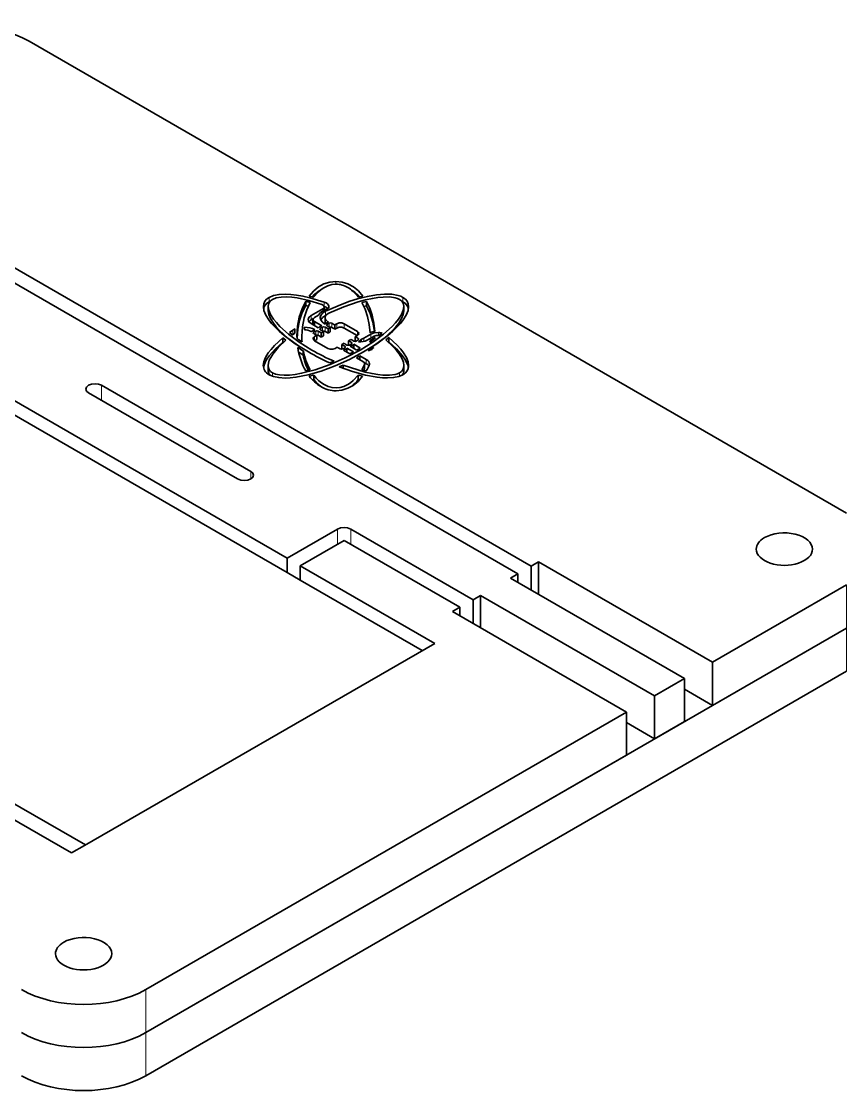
# Model space of a CAD drawing. Extents: x 321 to 837, y 218 to 648.
# Drawn here: x 702.2 to 749.1, y 587 to 648.1 of the extents above; entities that cross this region are included whole.
import ezdxf

# ---------------------------------------------------------------- set-up
doc = ezdxf.new("R2010")
doc.units = 0

msp = doc.modelspace()

# ---------------------------------------------------------------- linework, layer by layer
at = {"color": 7, "lineweight": 35}
for p, q in [((702.644, 646.995), (749.144, 620.148)), ((701.58, 634.235), (731.196, 617.136)), ((730.448, 616.704), (700.832, 633.803)), ((717.321, 617.592), (689.821, 633.469)), ((717.321, 616.776), (689.821, 632.653)), ((705.052, 600.819), (669.155, 621.544)), ((705.849, 601.275), (670.66, 621.591)), ((749.144, 613.617), (709.277, 590.599)), ((705.793, 601.242), (725.717, 612.745)), ((749.144, 611.167), (709.277, 588.15)), ((736.619, 608.835), (709.277, 593.049)), ((736.619, 606.385), (709.277, 590.599))]:
    msp.add_line(p, q, dxfattribs=at)
at = {"color": 7, "lineweight": 13, "ltscale": 0.003967}
msp.add_line((720.099, 633.338), (720.099, 633.18), dxfattribs=at)
at = {"color": 7, "lineweight": 13, "ltscale": 0.006123}
for p, q in [((716.289, 632.427), (716.289, 632.182)), ((723.911, 632.427), (723.911, 632.182)), ((719.432, 632.159), (719.432, 631.914)), ((718.681, 631.391), (718.681, 631.146)), ((719.511, 631.646), (719.511, 631.401)), ((719.861, 630.959), (719.861, 630.714)), ((720.151, 630.93), (720.151, 630.685)), ((720.56, 630.93), (720.56, 630.685)), ((719.089, 630.513), (719.089, 630.268))]:
    msp.add_line(p, q, dxfattribs=at)
at = {"color": 7, "lineweight": 35, "ltscale": 0.006558}
msp.add_line((718.569, 632.498), (718.823, 632.433), dxfattribs=at)
at = {"color": 7, "lineweight": 35, "ltscale": 0.00656}
msp.add_line((721.373, 632.438), (721.627, 632.503), dxfattribs=at)
at = {"color": 7, "lineweight": 35, "ltscale": 0.006123}
for p, q in [((716.239, 631.908), (716.239, 631.663)), ((718.376, 632.21), (718.376, 631.965)), ((721.832, 632.194), (721.832, 631.949)), ((723.96, 631.908), (723.96, 631.663)), ((718.79, 631.162), (718.79, 630.917)), ((719.773, 630.712), (719.773, 630.467)), ((720.031, 630.861), (720.031, 630.616)), ((717.068, 630.126), (717.068, 629.881)), ((718.154, 630.227), (718.154, 629.982)), ((719.001, 630.266), (719.001, 630.022)), ((719.259, 630.415), (719.259, 630.17)), ((719.387, 630.489), (719.387, 630.244)), ((720.812, 629.964), (720.812, 629.719)), ((723.099, 630.152), (723.099, 629.907)), ((718.236, 629.386), (718.236, 629.141)), ((720.426, 629.741), (720.426, 629.496)), ((716.241, 628.546), (716.241, 628.301)), ((721.728, 628.649), (721.728, 628.404)), ((723.961, 628.548), (723.961, 628.304)), ((718.83, 628.007), (718.83, 627.762)), ((721.365, 628.003), (721.365, 627.758))]:
    msp.add_line(p, q, dxfattribs=at)
at = {"color": 7, "lineweight": 35, "ltscale": 0.001983}
msp.add_line((716.359, 632.219), (716.289, 632.182), dxfattribs=at)
at = {"color": 7, "lineweight": 35, "ltscale": 0.00375}
msp.add_line((718.521, 631.928), (718.376, 631.965), dxfattribs=at)
at = {"color": 7, "lineweight": 35, "ltscale": 0.00032621}
msp.add_line((719.432, 631.914), (719.419, 631.919), dxfattribs=at)
at = {"color": 7, "lineweight": 35, "ltscale": 0.000506364}
msp.add_line((719.424, 631.904), (719.426, 631.884), dxfattribs=at)
at = {"color": 7, "lineweight": 35, "ltscale": 0.004533}
msp.add_line((719.426, 631.884), (719.426, 631.703), dxfattribs=at)
at = {"color": 7, "lineweight": 35, "ltscale": 0.007152}
msp.add_line((719.429, 631.704), (719.69, 631.823), dxfattribs=at)
at = {"color": 7, "lineweight": 35, "ltscale": 0.000949554}
msp.add_line((719.7, 631.886), (719.696, 631.923), dxfattribs=at)
at = {"color": 7, "lineweight": 13, "ltscale": 0.001898}
msp.add_line((719.696, 631.923), (719.696, 631.847), dxfattribs=at)
at = {"color": 7, "lineweight": 35, "ltscale": 0.00665}
msp.add_line((721.832, 632.194), (721.574, 632.129), dxfattribs=at)
at = {"color": 7, "lineweight": 35, "ltscale": 0.003779}
msp.add_line((721.832, 631.949), (721.685, 631.913), dxfattribs=at)
at = {"color": 7, "lineweight": 35, "ltscale": 0.001986}
msp.add_line((723.911, 632.182), (723.84, 632.219), dxfattribs=at)
at = {"color": 7, "lineweight": 35, "ltscale": 0.019004}
msp.add_line((719.341, 631.768), (718.681, 631.391), dxfattribs=at)
at = {"color": 7, "lineweight": 35, "ltscale": 0.00364}
msp.add_line((718.807, 631.219), (718.681, 631.146), dxfattribs=at)
at = {"color": 7, "lineweight": 35, "ltscale": 0.006676}
msp.add_line((718.874, 631.279), (719.106, 631.411), dxfattribs=at)
at = {"color": 7, "lineweight": 35, "ltscale": 0.000610969}
msp.add_line((719.204, 631.296), (719.203, 631.272), dxfattribs=at)
at = {"color": 7, "lineweight": 13, "ltscale": 0.001218}
msp.add_line((719.204, 631.296), (719.204, 631.247), dxfattribs=at)
at = {"color": 7, "lineweight": 13, "ltscale": 0.002763}
msp.add_line((719.341, 631.768), (719.341, 631.657), dxfattribs=at)
at = {"color": 7, "lineweight": 35, "ltscale": 0.000416967}
msp.add_line((719.478, 631.271), (719.479, 631.288), dxfattribs=at)
at = {"color": 7, "lineweight": 35, "ltscale": 0.006125}
for p, q in [((719.478, 631.271), (719.478, 631.026)), ((719.645, 630.638), (719.645, 630.393)), ((721.198, 630.187), (721.198, 629.942))]:
    msp.add_line(p, q, dxfattribs=at)
at = {"color": 7, "lineweight": 35, "ltscale": 0.000569962}
msp.add_line((719.532, 631.411), (719.511, 631.401), dxfattribs=at)
at = {"color": 7, "lineweight": 35, "ltscale": 0.005773}
msp.add_line((717.635, 630.562), (717.448, 630.426), dxfattribs=at)
at = {"color": 7, "lineweight": 13, "ltscale": 0.006125}
for p, q in [((717.635, 630.562), (717.635, 630.317)), ((719.475, 630.736), (719.475, 630.491)), ((721.825, 628.897), (721.825, 628.652)), ((721.717, 628.602), (721.717, 628.357))]:
    msp.add_line(p, q, dxfattribs=at)
at = {"color": 7, "lineweight": 35, "ltscale": 0.003983}
msp.add_line((718.315, 630.74), (718.299, 630.581), dxfattribs=at)
at = {"color": 7, "lineweight": 35, "ltscale": 0.003972}
msp.add_line((718.315, 630.74), (718.315, 630.581), dxfattribs=at)
at = {"color": 7, "lineweight": 35, "ltscale": 0.011932}
for p, q in [((718.679, 630.935), (719.092, 630.696)), ((719.286, 630.808), (718.873, 631.047))]:
    msp.add_line(p, q, dxfattribs=at)
at = {"color": 7, "lineweight": 35, "ltscale": 0.003341}
for p, q in [((718.74, 630.499), (718.856, 630.566)), ((719.126, 630.722), (719.242, 630.789)), ((719.512, 630.945), (719.628, 631.012))]:
    msp.add_line(p, q, dxfattribs=at)
at = {"color": 7, "lineweight": 35, "ltscale": 0.005612}
for p, q in [((718.873, 631.047), (718.873, 630.823)), ((721.108, 629.757), (721.108, 629.533))]:
    msp.add_line(p, q, dxfattribs=at)
at = {"color": 7, "lineweight": 35, "ltscale": 0.000639904}
msp.add_line((718.901, 630.586), (718.878, 630.598), dxfattribs=at)
at = {"color": 7, "lineweight": 13, "ltscale": 0.000532532}
msp.add_line((718.878, 630.598), (718.878, 630.577), dxfattribs=at)
at = {"color": 7, "lineweight": 35, "ltscale": 0.00167}
for p, q in [((719.276, 630.702), (719.218, 630.669)), ((719.662, 630.925), (719.604, 630.892)), ((719.72, 630.959), (719.662, 630.925)), ((718.89, 630.479), (718.832, 630.446)), ((720.866, 629.717), (720.924, 629.751))]:
    msp.add_line(p, q, dxfattribs=at)
at = {"color": 7, "lineweight": 13, "ltscale": 0.002045}
for p, q in [((719.218, 630.669), (719.218, 630.587)), ((719.604, 630.892), (719.604, 630.81)), ((718.832, 630.446), (718.832, 630.364))]:
    msp.add_line(p, q, dxfattribs=at)
at = {"color": 7, "lineweight": 35, "ltscale": 0.003296}
for p, q in [((719.218, 630.587), (719.332, 630.521)), ((719.604, 630.81), (719.718, 630.744)), ((719.975, 630.893), (719.861, 630.959)), ((719.975, 630.648), (719.861, 630.714)), ((719.203, 630.447), (719.089, 630.513)), ((719.589, 630.425), (719.475, 630.491))]:
    msp.add_line(p, q, dxfattribs=at)
at = {"color": 7, "lineweight": 35, "ltscale": 0.001672}
for p, q in [((719.334, 630.736), (719.276, 630.702)), ((720.538, 629.528), (720.596, 629.561))]:
    msp.add_line(p, q, dxfattribs=at)
at = {"color": 7, "lineweight": 13, "ltscale": 0.005385}
for p, q in [((719.334, 630.736), (719.334, 630.52)), ((719.72, 630.959), (719.72, 630.743))]:
    msp.add_line(p, q, dxfattribs=at)
at = {"color": 7, "lineweight": 35, "ltscale": 0.000711631}
msp.add_line((719.449, 630.929), (719.474, 630.914), dxfattribs=at)
at = {"color": 7, "lineweight": 35, "ltscale": 0.003297}
for p, q in [((719.589, 630.67), (719.475, 630.736)), ((718.832, 630.364), (718.946, 630.298)), ((719.203, 630.202), (719.089, 630.268))]:
    msp.add_line(p, q, dxfattribs=at)
at = {"color": 7, "lineweight": 35, "ltscale": 0.001594}
for p, q in [((719.645, 630.638), (719.589, 630.67)), ((720.555, 629.815), (720.61, 629.783))]:
    msp.add_line(p, q, dxfattribs=at)
at = {"color": 7, "lineweight": 35, "ltscale": 0.001011}
msp.add_line((719.628, 631.012), (719.664, 631.029), dxfattribs=at)
at = {"color": 7, "lineweight": 35, "ltscale": 0.000604319}
msp.add_line((719.664, 631.029), (719.643, 631.041), dxfattribs=at)
at = {"color": 7, "lineweight": 13, "ltscale": 0.000524902}
msp.add_line((719.643, 631.041), (719.643, 631.02), dxfattribs=at)
at = {"color": 7, "lineweight": 35, "ltscale": 0.003712}
for p, q in [((719.773, 630.712), (719.645, 630.638)), ((719.387, 630.489), (719.259, 630.415)), ((719.387, 630.244), (719.259, 630.17)), ((720.812, 629.964), (720.941, 630.038)), ((720.426, 629.741), (720.555, 629.815))]:
    msp.add_line(p, q, dxfattribs=at)
at = {"color": 7, "lineweight": 35, "ltscale": 0.001596}
for p, q in [((719.718, 630.744), (719.773, 630.712)), ((719.259, 630.415), (719.203, 630.447)), ((719.332, 630.521), (719.387, 630.489)), ((720.867, 629.932), (720.812, 629.964)), ((720.169, 629.593), (720.224, 629.561))]:
    msp.add_line(p, q, dxfattribs=at)
at = {"color": 7, "lineweight": 35, "ltscale": 0.001595}
for p, q in [((720.031, 630.861), (719.975, 630.893)), ((720.031, 630.616), (719.975, 630.648)), ((718.946, 630.298), (719.001, 630.266)), ((719.259, 630.17), (719.203, 630.202)), ((719.645, 630.393), (719.589, 630.425)), ((720.941, 630.038), (720.996, 630.006)), ((720.481, 629.709), (720.426, 629.741))]:
    msp.add_line(p, q, dxfattribs=at)
at = {"color": 7, "lineweight": 35, "ltscale": 0.003469}
for p, q in [((720.151, 630.93), (720.031, 630.861)), ((720.151, 630.685), (720.031, 630.616)), ((721.198, 630.187), (721.318, 630.256))]:
    msp.add_line(p, q, dxfattribs=at)
at = {"color": 7, "lineweight": 35, "ltscale": 0.021892}
for p, q in [((721.318, 630.492), (720.56, 630.93)), ((718.881, 629.961), (719.64, 629.523))]:
    msp.add_line(p, q, dxfattribs=at)
at = {"color": 7, "lineweight": 35, "ltscale": 0.021672}
msp.add_line((721.311, 630.252), (720.56, 630.685), dxfattribs=at)
at = {"color": 7, "lineweight": 35, "ltscale": 0.005502}
msp.add_line((717.238, 629.987), (717.068, 630.126), dxfattribs=at)
at = {"color": 7, "lineweight": 35, "ltscale": 0.00538}
msp.add_line((717.448, 630.426), (717.616, 630.291), dxfattribs=at)
at = {"color": 7, "lineweight": 35, "ltscale": 0.000859938}
msp.add_line((717.635, 630.317), (717.607, 630.297), dxfattribs=at)
at = {"color": 7, "lineweight": 35, "ltscale": 0.00424}
msp.add_line((717.616, 630.291), (717.752, 630.391), dxfattribs=at)
at = {"color": 7, "lineweight": 35, "ltscale": 0.003417}
msp.add_line((717.879, 630.227), (717.881, 630.09), dxfattribs=at)
at = {"color": 7, "lineweight": 35, "ltscale": 0.002104}
msp.add_line((718.155, 629.897), (718.154, 629.982), dxfattribs=at)
at = {"color": 7, "lineweight": 35, "ltscale": 0.000639141}
msp.add_line((718.684, 630.486), (718.706, 630.473), dxfattribs=at)
at = {"color": 7, "lineweight": 35, "ltscale": 0.003471}
for p, q in [((719.001, 630.266), (718.881, 630.197)), ((720.049, 629.523), (720.169, 629.593))]:
    msp.add_line(p, q, dxfattribs=at)
at = {"color": 7, "lineweight": 13, "ltscale": 0.005902}
msp.add_line((718.881, 630.197), (718.881, 629.961), dxfattribs=at)
at = {"color": 7, "lineweight": 35, "ltscale": 0.003249}
msp.add_line((719.001, 630.022), (718.889, 629.957), dxfattribs=at)
at = {"color": 7, "lineweight": 35, "ltscale": 0.001671}
for p, q in [((718.948, 630.513), (718.89, 630.479)), ((721.252, 629.94), (721.31, 629.974)), ((720.924, 629.751), (720.982, 629.784))]:
    msp.add_line(p, q, dxfattribs=at)
at = {"color": 7, "lineweight": 13, "ltscale": 0.005386}
msp.add_line((718.948, 630.513), (718.948, 630.297), dxfattribs=at)
at = {"color": 7, "lineweight": 35, "ltscale": 0.003713}
msp.add_line((719.773, 630.467), (719.645, 630.393), dxfattribs=at)
at = {"color": 7, "lineweight": 35, "ltscale": 0.0033}
for p, q in [((720.996, 630.006), (721.11, 629.94)), ((720.596, 629.643), (720.481, 629.709))]:
    msp.add_line(p, q, dxfattribs=at)
at = {"color": 7, "lineweight": 35, "ltscale": 0.001597}
msp.add_line((721.253, 630.155), (721.198, 630.187), dxfattribs=at)
at = {"color": 7, "lineweight": 35, "ltscale": 0.000676047}
msp.add_line((721.221, 629.928), (721.198, 629.942), dxfattribs=at)
at = {"color": 7, "lineweight": 35, "ltscale": 0.003298}
for p, q in [((721.368, 630.089), (721.253, 630.155)), ((720.224, 629.561), (720.338, 629.495)), ((720.982, 629.866), (720.867, 629.932))]:
    msp.add_line(p, q, dxfattribs=at)
at = {"color": 7, "lineweight": 35, "ltscale": 0.001669}
for p, q in [((721.31, 629.974), (721.368, 630.007)), ((720.48, 629.495), (720.538, 629.528))]:
    msp.add_line(p, q, dxfattribs=at)
at = {"color": 7, "lineweight": 13, "ltscale": 0.005905}
msp.add_line((721.318, 630.492), (721.318, 630.256), dxfattribs=at)
at = {"color": 7, "lineweight": 13, "ltscale": 0.002043}
for p, q in [((721.368, 630.089), (721.368, 630.007)), ((720.596, 629.643), (720.596, 629.561)), ((720.982, 629.866), (720.982, 629.784))]:
    msp.add_line(p, q, dxfattribs=at)
at = {"color": 7, "lineweight": 35, "ltscale": 0.002579}
msp.add_line((721.459, 629.954), (721.37, 629.903), dxfattribs=at)
at = {"color": 7, "lineweight": 13, "ltscale": 0.001443}
msp.add_line((721.459, 629.954), (721.459, 629.896), dxfattribs=at)
at = {"color": 7, "lineweight": 35, "ltscale": 0.000226021}
msp.add_line((721.525, 630.057), (721.527, 630.048), dxfattribs=at)
at = {"color": 7, "lineweight": 35, "ltscale": 0.003777}
msp.add_line((721.527, 630.048), (721.527, 629.897), dxfattribs=at)
at = {"color": 7, "lineweight": 35, "ltscale": 0.011488}
msp.add_line((722.079, 630.332), (721.681, 630.102), dxfattribs=at)
at = {"color": 7, "lineweight": 13, "ltscale": 0.004626}
msp.add_line((721.681, 630.102), (721.681, 629.917), dxfattribs=at)
at = {"color": 7, "lineweight": 35, "ltscale": 0.011487}
msp.add_line((721.875, 629.99), (722.273, 630.22), dxfattribs=at)
at = {"color": 7, "lineweight": 35, "ltscale": 0.002252}
msp.add_line((722.038, 629.978), (722.032, 629.888), dxfattribs=at)
at = {"color": 7, "lineweight": 35, "ltscale": 0.008093}
msp.add_line((722.319, 630.14), (722.038, 629.978), dxfattribs=at)
at = {"color": 7, "lineweight": 35, "ltscale": 0.002139}
msp.add_line((722.038, 629.978), (722.038, 629.893), dxfattribs=at)
at = {"color": 7, "lineweight": 13, "ltscale": 0.005611}
msp.add_line((722.079, 630.332), (722.079, 630.108), dxfattribs=at)
at = {"color": 7, "lineweight": 35, "ltscale": 0.001333}
msp.add_line((722.317, 630.087), (722.319, 630.14), dxfattribs=at)
at = {"color": 7, "lineweight": 35, "ltscale": 0.001404}
msp.add_line((722.494, 630.267), (722.55, 630.261), dxfattribs=at)
at = {"color": 7, "lineweight": 13, "ltscale": 0.003995}
msp.add_line((722.515, 630.425), (722.515, 630.266), dxfattribs=at)
at = {"color": 7, "lineweight": 35, "ltscale": 0.005313}
msp.add_line((722.55, 630.261), (722.716, 630.394), dxfattribs=at)
at = {"color": 7, "lineweight": 35, "ltscale": 0.005464}
msp.add_line((723.099, 630.152), (722.929, 630.015), dxfattribs=at)
at = {"color": 7, "lineweight": 35, "ltscale": 0.000106287}
msp.add_line((723.099, 630.152), (723.095, 630.155), dxfattribs=at)
at = {"color": 7, "lineweight": 35, "ltscale": 0.000122499}
for p, q in [((723.095, 630.155), (723.099, 630.152)), ((723.095, 629.91), (723.099, 629.907))]:
    msp.add_line(p, q, dxfattribs=at)
at = {"color": 7, "lineweight": 35, "ltscale": 0.000868615}
msp.add_line((717.094, 629.859), (717.068, 629.881), dxfattribs=at)
at = {"color": 7, "lineweight": 35, "ltscale": 0.000675489}
for p, q in [((720.45, 629.483), (720.426, 629.496)), ((720.836, 629.705), (720.812, 629.719))]:
    msp.add_line(p, q, dxfattribs=at)
at = {"color": 7, "lineweight": 35, "ltscale": 0.010402}
msp.add_line((720.527, 629.422), (720.887, 629.214), dxfattribs=at)
at = {"color": 7, "lineweight": 35, "ltscale": 0.00334}
msp.add_line((720.688, 629.508), (720.572, 629.442), dxfattribs=at)
at = {"color": 7, "lineweight": 13, "ltscale": 0.001135}
msp.add_line((720.572, 629.442), (720.572, 629.396), dxfattribs=at)
at = {"color": 7, "lineweight": 35, "ltscale": 0.003301}
msp.add_line((720.61, 629.783), (720.724, 629.717), dxfattribs=at)
at = {"color": 7, "lineweight": 13, "ltscale": 0.004475}
msp.add_line((720.688, 629.508), (720.688, 629.329), dxfattribs=at)
at = {"color": 7, "lineweight": 35, "ltscale": 0.01065}
msp.add_line((721.09, 629.321), (720.721, 629.534), dxfattribs=at)
at = {"color": 7, "lineweight": 35, "ltscale": 0.005614}
for p, q in [((720.721, 629.534), (720.721, 629.31)), ((721.462, 629.106), (721.462, 628.882))]:
    msp.add_line(p, q, dxfattribs=at)
at = {"color": 7, "lineweight": 35, "ltscale": 0.009782}
msp.add_line((720.913, 629.645), (721.252, 629.449), dxfattribs=at)
at = {"color": 7, "lineweight": 35, "ltscale": 0.003342}
msp.add_line((721.073, 629.731), (720.958, 629.664), dxfattribs=at)
at = {"color": 7, "lineweight": 13, "ltscale": 0.001132}
msp.add_line((720.958, 629.664), (720.958, 629.619), dxfattribs=at)
at = {"color": 7, "lineweight": 13, "ltscale": 0.004474}
msp.add_line((721.073, 629.731), (721.073, 629.552), dxfattribs=at)
at = {"color": 7, "lineweight": 35, "ltscale": 0.009783}
msp.add_line((721.446, 629.561), (721.108, 629.757), dxfattribs=at)
at = {"color": 7, "lineweight": 35, "ltscale": 0.001015}
for p, q in [((721.252, 629.449), (721.288, 629.431)), ((721.483, 629.543), (721.446, 629.561))]:
    msp.add_line(p, q, dxfattribs=at)
at = {"color": 7, "lineweight": 35, "ltscale": 0.005613}
msp.add_line((721.288, 629.431), (721.483, 629.543), dxfattribs=at)
at = {"color": 7, "lineweight": 13, "ltscale": 0.000994873}
msp.add_line((721.446, 629.561), (721.446, 629.522), dxfattribs=at)
at = {"color": 7, "lineweight": 35, "ltscale": 0.000784605}
msp.add_line((723.099, 629.907), (723.075, 629.887), dxfattribs=at)
at = {"color": 7, "lineweight": 35, "ltscale": 0.007605}
msp.add_line((718.236, 629.141), (717.977, 629.301), dxfattribs=at)
at = {"color": 7, "lineweight": 35, "ltscale": 0.006407}
msp.add_line((719.754, 628.695), (719.991, 628.793), dxfattribs=at)
at = {"color": 7, "lineweight": 35, "ltscale": 0.00574}
msp.add_line((720.887, 629.214), (721.09, 629.321), dxfattribs=at)
at = {"color": 7, "lineweight": 35, "ltscale": 0.00569}
msp.add_line((721.462, 629.106), (721.263, 628.997), dxfattribs=at)
at = {"color": 7, "lineweight": 35, "ltscale": 0.010609}
msp.add_line((721.263, 628.997), (721.63, 628.785), dxfattribs=at)
at = {"color": 7, "lineweight": 35, "ltscale": 0.010458}
msp.add_line((721.825, 628.897), (721.462, 629.106), dxfattribs=at)
at = {"color": 7, "lineweight": 35, "ltscale": 0.003545}
msp.add_line((721.825, 628.652), (721.702, 628.723), dxfattribs=at)
at = {"color": 7, "lineweight": 13, "ltscale": 0.004982}
msp.add_line((716.483, 628.138), (716.483, 627.939), dxfattribs=at)
at = {"color": 7, "lineweight": 35, "ltscale": 0.006511}
msp.add_line((718.379, 628.244), (718.631, 628.311), dxfattribs=at)
at = {"color": 7, "lineweight": 35, "ltscale": 0.00641}
msp.add_line((720.515, 628.577), (720.28, 628.473), dxfattribs=at)
at = {"color": 7, "lineweight": 35, "ltscale": 0.004842}
msp.add_line((720.515, 628.577), (720.515, 628.383), dxfattribs=at)
at = {"color": 7, "lineweight": 35, "ltscale": 0.006506}
msp.add_line((721.568, 628.31), (721.82, 628.243), dxfattribs=at)
at = {"color": 7, "lineweight": 35, "ltscale": 0.002157}
msp.add_line((721.717, 628.357), (721.681, 628.279), dxfattribs=at)
at = {"color": 7, "lineweight": 13, "ltscale": 0.004984}
msp.add_line((723.716, 628.139), (723.716, 627.939), dxfattribs=at)
at = {"color": 7, "lineweight": 35, "ltscale": 0.006468}
msp.add_line((718.83, 628.007), (718.58, 627.941), dxfattribs=at)
at = {"color": 7, "lineweight": 35, "ltscale": 0.002087}
msp.add_line((718.83, 627.762), (718.75, 627.74), dxfattribs=at)
at = {"color": 7, "lineweight": 35, "ltscale": 0.00646}
msp.add_line((721.615, 627.936), (721.365, 628.003), dxfattribs=at)
at = {"color": 7, "lineweight": 35, "ltscale": 0.002047}
msp.add_line((721.444, 627.736), (721.365, 627.758), dxfattribs=at)
at = {"color": 7, "lineweight": 35, "ltscale": 0.244948}
for p, q in [((714.502, 622.098), (706.017, 626.997)), ((706.766, 627.429), (715.251, 622.53))]:
    msp.add_line(p, q, dxfattribs=at)
at = {"color": 7, "lineweight": 13, "ltscale": 0.021603}
for p, q in [((706.766, 627.429), (706.766, 626.565)), ((720.177, 619.242), (720.177, 618.378)), ((720.936, 619.248), (720.936, 618.384))]:
    msp.add_line(p, q, dxfattribs=at)
at = {"color": 7, "lineweight": 13, "ltscale": 0.010802}
msp.add_line((715.251, 622.53), (715.251, 622.098), dxfattribs=at)
at = {"color": 7, "lineweight": 35, "ltscale": 0.082471}
msp.add_line((717.321, 617.592), (720.177, 619.242), dxfattribs=at)
at = {"color": 7, "lineweight": 35, "ltscale": 0.000251525}
msp.add_line((720.177, 619.242), (720.186, 619.248), dxfattribs=at)
at = {"color": 7, "lineweight": 13, "ltscale": 0.021632}
msp.add_line((720.186, 619.248), (720.186, 618.382), dxfattribs=at)
at = {"color": 7, "lineweight": 35, "ltscale": 0.200898}
msp.add_line((720.936, 619.248), (727.895, 615.23), dxfattribs=at)
at = {"color": 7, "lineweight": 35, "ltscale": 0.071961}
msp.add_line((720.562, 618.6), (718.069, 617.16), dxfattribs=at)
at = {"color": 7, "lineweight": 35, "ltscale": 0.190095}
msp.add_line((727.147, 614.798), (720.562, 618.6), dxfattribs=at)
at = {"color": 7, "lineweight": 35, "ltscale": 0.020413}
for p, q in [((717.321, 617.592), (717.321, 616.776)), ((718.069, 617.16), (718.069, 616.344))]:
    msp.add_line(p, q, dxfattribs=at)
at = {"color": 7, "lineweight": 35, "ltscale": 0.220766}
msp.add_line((725.717, 612.745), (718.069, 617.16), dxfattribs=at)
at = {"color": 7, "lineweight": 35, "ltscale": 0.012355}
msp.add_line((731.196, 617.136), (731.624, 617.383), dxfattribs=at)
at = {"color": 7, "lineweight": 35, "ltscale": 0.033945}
msp.add_line((731.196, 617.136), (731.196, 615.778), dxfattribs=at)
at = {"color": 7, "lineweight": 35, "ltscale": 0.0463}
msp.add_line((731.624, 617.383), (731.624, 615.531), dxfattribs=at)
at = {"color": 7, "lineweight": 35, "ltscale": 0.285778}
msp.add_line((731.624, 617.383), (741.524, 611.667), dxfattribs=at)
at = {"color": 7, "lineweight": 35, "ltscale": 8.06265e-05}
msp.add_line((717.318, 616.774), (717.321, 616.776), dxfattribs=at)
at = {"color": 7, "lineweight": 35, "ltscale": 0.021603}
msp.add_line((718.066, 616.342), (717.318, 616.774), dxfattribs=at)
at = {"color": 7, "lineweight": 35, "ltscale": 0.012342}
msp.add_line((730.021, 616.457), (730.448, 616.704), dxfattribs=at)
at = {"color": 7, "lineweight": 35, "ltscale": 0.012343}
msp.add_line((730.448, 616.704), (730.448, 616.21), dxfattribs=at)
at = {"color": 7, "lineweight": 35, "ltscale": 8.40342e-05}
msp.add_line((718.066, 616.342), (718.069, 616.344), dxfattribs=at)
at = {"color": 7, "lineweight": 35, "ltscale": 0.200352}
msp.add_line((725.009, 612.337), (718.069, 616.344), dxfattribs=at)
at = {"color": 7, "lineweight": 35, "ltscale": 0.285777}
for p, q in [((739.92, 610.741), (730.021, 616.457)), ((728.323, 615.477), (738.223, 609.761)), ((736.619, 608.835), (726.719, 614.551))]:
    msp.add_line(p, q, dxfattribs=at)
at = {"color": 7, "lineweight": 35, "ltscale": 0.219948}
for p, q in [((749.144, 616.066), (741.524, 611.667)), ((749.144, 613.617), (741.524, 609.218))]:
    msp.add_line(p, q, dxfattribs=at)
at = {"color": 7, "lineweight": 13, "ltscale": 0.061237}
for p, q in [((749.144, 613.617), (749.144, 616.066)), ((709.277, 590.599), (709.277, 593.049))]:
    msp.add_line(p, q, dxfattribs=at)
at = {"color": 7, "lineweight": 35, "ltscale": 0.01235}
for p, q in [((727.895, 615.23), (728.323, 615.477)), ((727.147, 614.798), (727.147, 614.304))]:
    msp.add_line(p, q, dxfattribs=at)
at = {"color": 7, "lineweight": 35, "ltscale": 0.046301}
msp.add_line((728.323, 615.477), (728.323, 613.625), dxfattribs=at)
at = {"color": 7, "lineweight": 35, "ltscale": 0.012348}
msp.add_line((726.719, 614.551), (727.147, 614.798), dxfattribs=at)
at = {"color": 7, "lineweight": 35, "ltscale": 0.033951}
msp.add_line((727.895, 615.23), (727.895, 613.872), dxfattribs=at)
at = {"color": 7, "lineweight": 13, "ltscale": 0.061238}
for p, q in [((749.144, 613.617), (749.144, 611.167)), ((709.277, 590.599), (709.277, 588.15))]:
    msp.add_line(p, q, dxfattribs=at)
at = {"color": 7, "lineweight": 35, "ltscale": 0.061238}
for p, q in [((741.524, 611.667), (741.524, 609.218)), ((739.92, 610.741), (739.92, 608.292))]:
    msp.add_line(p, q, dxfattribs=at)
at = {"color": 7, "lineweight": 35, "ltscale": 0.049001}
for p, q in [((739.92, 610.741), (738.223, 609.761)), ((739.92, 608.292), (738.223, 607.312))]:
    msp.add_line(p, q, dxfattribs=at)
at = {"color": 7, "lineweight": 35, "ltscale": 0.046302}
msp.add_line((741.524, 609.218), (739.92, 610.144), dxfattribs=at)
at = {"color": 7, "lineweight": 35, "ltscale": 0.061237}
for p, q in [((738.223, 609.761), (738.223, 607.312)), ((736.619, 608.835), (736.619, 606.386))]:
    msp.add_line(p, q, dxfattribs=at)
at = {"color": 7, "lineweight": 35, "ltscale": 0.046307}
msp.add_line((738.223, 607.312), (736.619, 608.238), dxfattribs=at)
at = {"color": 7, "lineweight": 35, "ltscale": 0.021265}
msp.add_line((705.788, 601.245), (705.052, 600.819), dxfattribs=at)
at = {"color": 7, "lineweight": 35, "ltscale": 0.000127189}
msp.add_line((705.788, 601.245), (705.793, 601.242), dxfattribs=at)
at = {"color": 7, "lineweight": 35}
for points in [[(720.099, 633.338), (719.748, 633.301), (719.416, 633.193), (719.106, 633.02), (718.822, 632.786), (718.569, 632.498)], [(718.823, 632.433), (719.1, 632.744), (719.251, 632.872), (719.409, 632.979), (719.63, 633.089), (719.861, 633.156), (720.1, 633.18)], [(721.627, 632.503), (721.373, 632.79), (721.09, 633.022), (720.781, 633.194), (720.45, 633.301), (720.099, 633.338)], [(719.432, 632.159), (718.616, 632.405), (718.218, 632.496), (717.843, 632.561), (717.524, 632.598), (717.228, 632.612), (716.858, 632.594), (716.543, 632.533), (716.289, 632.427)], [(716.483, 632.315), (716.697, 632.4), (716.971, 632.445), (717.299, 632.452), (717.578, 632.433), (717.881, 632.392), (718.551, 632.248), (719.291, 632.023)], [(723.911, 632.427), (723.779, 632.491), (723.628, 632.541), (723.277, 632.603), (722.864, 632.612), (722.397, 632.57), (721.883, 632.479), (721.331, 632.34), (720.895, 632.204), (720.444, 632.043), (719.511, 631.646)], [(719.685, 631.523), (720.54, 631.888), (721.361, 632.168), (721.776, 632.28), (722.169, 632.366), (722.488, 632.417), (722.783, 632.447), (723.16, 632.451), (723.474, 632.407), (723.605, 632.367), (723.716, 632.315)], [(715.967, 631.906), (716.002, 631.675), (716.105, 631.422), (716.274, 631.15), (716.431, 630.95), (716.618, 630.743), (716.866, 630.502), (717.151, 630.257), (717.781, 629.788), (718.529, 629.32)], [(718.724, 629.432), (718.01, 629.88), (717.402, 630.332), (716.91, 630.775), (716.711, 630.989), (716.544, 631.195), (716.377, 631.455), (716.274, 631.694), (716.239, 631.908)], [(718.376, 632.21), (718.167, 631.781), (718.011, 631.303), (717.913, 630.782), (717.879, 630.227)], [(718.376, 631.965), (718.177, 631.562), (718.025, 631.114), (717.925, 630.627), (717.881, 630.109)], [(718.154, 630.227), (718.187, 630.758), (718.282, 631.261), (718.433, 631.725), (718.633, 632.143)], [(719.426, 631.884), (719.404, 631.821), (719.341, 631.768)], [(719.696, 631.923), (719.669, 631.992), (719.616, 632.055), (719.536, 632.113), (719.432, 632.159)], [(723.96, 631.908), (723.925, 631.694), (723.823, 631.454), (723.655, 631.195), (723.489, 630.988), (723.29, 630.775), (722.798, 630.332), (722.189, 629.879), (721.476, 629.432)], [(721.574, 632.129), (721.756, 631.752), (721.897, 631.336), (721.994, 630.887), (722.041, 630.413)], [(721.67, 629.32), (722.418, 629.788), (723.049, 630.257), (723.333, 630.502), (723.581, 630.743), (723.769, 630.95), (723.926, 631.15), (724.095, 631.422), (724.198, 631.675), (724.233, 631.906)], [(722.313, 630.49), (722.26, 630.964), (722.16, 631.409), (722.016, 631.821), (721.832, 632.194)], [(722.292, 630.487), (722.198, 631.02), (722.043, 631.51), (721.832, 631.949)], [(717.958, 629.67), (717.367, 630.115), (716.889, 630.55), (716.696, 630.76), (716.535, 630.962), (716.373, 631.217), (716.273, 631.452), (716.239, 631.663)], [(718.681, 631.391), (718.559, 631.287), (718.527, 631.227), (718.515, 631.163)], [(718.515, 631.163), (718.526, 631.1), (718.557, 631.04), (718.679, 630.935)], [(718.79, 631.162), (718.812, 631.225), (718.874, 631.279)], [(718.873, 631.047), (718.812, 631.1), (718.79, 631.162)], [(719.106, 631.411), (719.155, 631.493), (719.225, 631.571), (719.429, 631.704)], [(719.203, 631.272), (719.232, 631.146), (719.315, 631.029), (719.449, 630.929)], [(719.511, 631.646), (719.353, 631.548), (719.248, 631.428), (719.204, 631.296)], [(719.511, 631.401), (719.336, 631.288), (719.231, 631.149)], [(719.643, 631.041), (719.521, 631.147), (719.489, 631.208), (719.478, 631.271)], [(719.479, 631.288), (719.494, 631.35), (719.529, 631.408), (719.595, 631.47), (719.685, 631.523)], [(723.96, 631.663), (723.926, 631.452), (723.827, 631.218), (723.665, 630.963), (723.504, 630.76), (723.311, 630.551), (722.833, 630.116), (722.242, 629.671)], [(718.878, 630.598), (718.757, 630.656), (718.62, 630.7), (718.315, 630.74)], [(720.56, 630.93), (720.429, 630.974), (720.282, 630.974), (720.151, 630.93)], [(720.56, 630.685), (720.429, 630.729), (720.282, 630.729), (720.151, 630.685)], [(717.068, 630.126), (716.592, 629.683), (716.403, 629.471), (716.247, 629.267), (716.091, 629.009), (715.996, 628.769), (715.964, 628.549)], [(716.241, 628.546), (716.257, 628.69), (716.306, 628.846), (716.386, 629.016), (716.498, 629.196), (716.811, 629.579), (717.238, 629.987)], [(718.881, 630.197), (718.818, 630.142), (718.797, 630.079)], [(718.797, 630.079), (718.818, 630.016), (718.881, 629.961)], [(721.403, 630.374), (721.382, 630.437), (721.318, 630.492)], [(721.318, 630.256), (721.382, 630.311), (721.403, 630.374)], [(721.37, 629.903), (721.507, 629.896), (721.643, 629.91), (721.766, 629.941), (721.875, 629.99)], [(721.527, 630.048), (721.519, 630.013), (721.496, 629.982), (721.459, 629.954)], [(722.515, 630.425), (722.279, 630.406), (722.079, 630.332)], [(722.929, 630.015), (723.373, 629.597), (723.55, 629.398), (723.696, 629.207), (723.843, 628.967), (723.931, 628.746), (723.961, 628.548)], [(724.231, 628.546), (724.199, 628.768), (724.102, 629.012), (723.943, 629.275), (723.783, 629.484), (723.588, 629.7), (723.099, 630.152)], [(717.068, 629.881), (716.633, 629.481), (716.304, 629.102), (716.173, 628.911), (716.073, 628.728), (716.012, 628.576), (715.975, 628.431)], [(721.476, 629.432), (720.621, 628.981), (719.759, 628.605), (718.923, 628.312), (718.144, 628.11), (717.785, 628.046), (717.454, 628.008), (717.155, 627.998), (716.892, 628.015), (716.666, 628.062), (716.483, 628.138)], [(719.64, 629.523), (719.771, 629.48), (719.917, 629.48), (720.049, 629.523)], [(721.931, 629.378), (722.132, 629.462), (722.204, 629.519), (722.255, 629.583)], [(724.22, 628.428), (724.182, 628.577), (724.118, 628.734), (724.017, 628.918), (723.884, 629.11), (723.546, 629.498), (723.099, 629.907)], [(716.289, 628.026), (716.539, 627.921), (716.845, 627.86), (717.201, 627.84), (717.497, 627.853), (717.815, 627.887), (718.508, 628.02), (719.26, 628.234), (720.052, 628.526), (720.862, 628.889), (721.67, 629.32)], [(721.63, 628.785), (721.703, 628.722), (721.728, 628.649)], [(722.003, 628.649), (721.992, 628.712), (721.963, 628.774), (721.906, 628.839), (721.825, 628.897)], [(720.28, 628.473), (721.045, 628.201), (721.771, 628.001), (722.438, 627.88), (722.745, 627.85), (723.03, 627.841), (723.373, 627.862), (723.668, 627.924), (723.911, 628.026)], [(723.716, 628.139), (723.602, 628.085), (723.468, 628.044), (723.148, 628.001), (722.765, 628.007), (722.47, 628.039), (722.153, 628.091), (721.754, 628.18), (721.333, 628.296), (720.515, 628.577)], [(706.017, 627.429), (706.192, 627.496), (706.391, 627.518), (706.59, 627.496), (706.766, 627.429)], [(721.365, 628.003), (721.083, 627.695), (720.931, 627.57), (720.772, 627.466), (720.553, 627.361), (720.328, 627.296), (720.1, 627.274), (719.872, 627.295), (719.647, 627.36), (719.427, 627.465), (719.272, 627.566), (719.123, 627.688), (718.972, 627.837), (718.83, 628.007)], [(720.1, 627.115), (720.44, 627.15), (720.766, 627.253), (721.073, 627.421), (721.358, 627.65), (721.615, 627.936)], [(705.862, 627.213), (705.901, 627.328), (706.017, 627.429)], [(706.017, 626.997), (705.901, 627.098), (705.862, 627.213)], [(715.251, 622.098), (715.076, 622.031), (714.876, 622.009), (714.677, 622.031), (714.502, 622.098)], [(715.251, 622.53), (715.367, 622.429), (715.406, 622.314)], [(715.406, 622.314), (715.367, 622.199), (715.251, 622.098)], [(720.186, 619.248), (720.361, 619.315), (720.561, 619.337), (720.76, 619.315), (720.936, 619.248)]]:
    msp.add_lwpolyline(points, dxfattribs=at)
for centre, radius, start, end in [((720.085, 631.848), 1.333, 59.07794, 89.37335), ((720.334, 630.99), 2.167, 121.05616, 137.42811), ((719.863, 630.988), 2.168, 42.73254, 58.7882), ((716.318, 623.849), 8.611, 74.39917, 76.16855), ((719.192, 631.731), 0.308, 60.29309, 71.31465), ((719.279, 631.862), 0.151, 16.44063, 64.48511), ((719.282, 631.432), 0.505, 46.28359, 72.7619), ((719.504, 631.887), 0.197, 341.07224, 359.71229), ((718.09, 629.908), 0.797, 113.90622, 124.8434), ((722.369, 630.237), 4.62, 175.03298, 178.08105), ((718.306, 629.766), 0.814, 62.29708, 90.47955), ((718.862, 630.808), 0.383, 118.1313, 142.77259), ((718.896, 630.919), 0.106, 181.01625, 214.05873), ((718.981, 630.34), 0.259, 108.15782, 118.98531), ((719.214, 630.571), 0.174, 120.22134, 134.28066), ((719.238, 630.623), 0.05, 113.28381, 173.61329), ((719.238, 630.634), 0.05, 186.38476, 246.72725), ((719.368, 630.562), 0.26, 108.19447, 118.96882), ((719.404, 630.595), 0.158, 63.37283, 116.62635), ((719.596, 630.8), 0.168, 120.12389, 136.91292), ((719.679, 631.028), 0.201, 180.41509, 206.89055), ((719.624, 630.845), 0.05, 113.2653, 173.61856), ((719.624, 630.856), 0.0501, 186.43496, 246.6405), ((719.79, 630.818), 0.158, 63.33695, 116.67193), ((719.79, 630.572), 0.159, 63.43225, 104.79008), ((718.063, 629.708), 0.745, 116.98572, 125.08307), ((723.654, 638.025), 9.812, 233.96502, 236.00313), ((722.605, 630.234), 4.451, 180.09235, 184.4332), ((718.828, 630.349), 0.174, 120.23549, 134.29512), ((718.852, 630.4), 0.0501, 113.30008, 173.5321), ((718.852, 630.411), 0.0501, 186.50373, 246.71784), ((719.018, 630.372), 0.158, 63.39028, 116.60342), ((719.018, 630.126), 0.159, 63.50556, 104.72491), ((719.404, 630.349), 0.159, 63.47999, 104.74275), ((721.181, 630.082), 0.158, 243.41625, 296.61402), ((721.348, 630.042), 0.05, 6.50162, 66.71425), ((721.347, 630.054), 0.0503, 293.39108, 353.46786), ((721.499, 630.442), 0.385, 273.87084, 298.16913), ((716.577, 638.026), 9.797, 303.83545, 305.86646), ((722.434, 629.538), 0.959, 97.25883, 114.18537), ((722.466, 629.848), 0.42, 86.14706, 117.4096), ((722.477, 629.531), 0.896, 74.49993, 87.54892), ((724.734, 640.171), 12.592, 237.27352, 238.92995), ((721.641, 630.089), 3.748, 187.82388, 209.48748), ((721.729, 630.056), 3.556, 190.85389, 209.38751), ((725.142, 640.583), 12.866, 240.0766, 246.40141), ((720.409, 629.636), 0.158, 243.37807, 296.66242), ((720.446, 629.669), 0.26, 288.1869, 298.94814), ((720.576, 629.608), 0.0501, 293.37209, 353.58761), ((720.576, 629.597), 0.0499, 6.32444, 66.64733), ((720.599, 629.66), 0.175, 300.2764, 314.27355), ((720.795, 629.859), 0.158, 243.41131, 296.61935), ((720.832, 629.89), 0.258, 288.22656, 299.03435), ((720.962, 629.82), 0.0499, 6.33253, 66.70302), ((720.962, 629.831), 0.0501, 293.36135, 353.57057), ((720.985, 629.883), 0.175, 300.26049, 314.25932), ((715.754, 639.504), 11.861, 301.38518, 303.2363), ((721.835, 629.844), 3.667, 191.04609, 205.24141), ((725.212, 640.909), 13.377, 240.03213, 245.92422), ((716.679, 628.289), 0.438, 178.442, 222.92596), ((718.901, 629.856), 3.082, 329.8925, 336.00106), ((721.613, 628.65), 0.115, 335.58484, 359.72246), ((721.613, 628.405), 0.115, 335.58484, 359.72246), ((719.035, 629.876), 3.228, 329.62748, 336.00049), ((721.635, 628.3), 0.4, 34.07951, 61.72979), ((721.792, 628.65), 0.211, 335.56911, 359.72178), ((723.521, 628.292), 0.44, 316.56916, 1.50969), ((720.38, 629.275), 2.24, 216.53424, 239.22869), ((720.603, 629.094), 2.217, 216.90404, 231.703), ((719.605, 629.083), 2.202, 308.60547, 323.03075), ((720.104, 628.831), 1.716, 239.55465, 269.84204)]:
    msp.add_arc(centre, radius, start, end, dxfattribs=at)
for centre, major_axis, ratio, start_param, end_param in [((699.109, 644.954), (-5, 0), 0.57735, 3.926991, 5.497787), ((721.538, 629.66), (5.523, -2.482), 0.295113, 2.931823, 3.273414), ((720.265, 630.254), (0.221, -2.916), 0.621624, 2.368941, 2.740187), ((718.663, 629.661), (5.521, 2.481), 0.295172, 6.151322, 6.492976), ((721.728, 629.325), (5.713, -2.573), 0.290129, 2.935625, 3.20932), ((720.98, 629.74), (4.694, -2.377), 0.280383, 2.960478, 3.282624), ((719.219, 629.74), (4.695, 2.377), 0.280399, 6.142158, 6.464327), ((718.473, 629.325), (5.711, 2.572), 0.290177, 6.215555, 6.489166), ((721.353, 630.681), (5.341, 2.365), 0.301037, 3.009108, 3.357867), ((720.347, 630.438), (4.057, 2.106), 0.301302, 2.986445, 3.331755), ((719.904, 630.389), (4.009, -2.053), 0.30459, 6.08875, 6.437928), ((719.204, 630.562), (4.978, -2.253), 0.310691, 6.063944, 6.422924), ((745.608, 618.107), (-1.6, 0), 0.57735, 3.141593, 5.497787), ((745.608, 618.107), (-1.6, 0), 0.57735, 5.497787, 6.283185), ((745.608, 618.107), (-1.6, 0), 0.57735, 0, 3.141593), ((705.741, 595.09), (-1.6, 0), 0.57735, 5.497787, 6.283185), ((705.741, 595.09), (-1.6, 0), 0.57735, 3.141593, 5.497787), ((705.741, 595.09), (-1.6, 0), 0.57735, 0, 3.141593), ((705.741, 595.09), (-5, 0), 0.57735, 0.785398, 2.356194), ((705.741, 592.641), (-5, 0), 0.57735, 0.785398, 2.356194), ((705.741, 592.641), (-5, 0), 0.57735, 0.785398, 2.356194), ((705.741, 590.191), (-5, 0), 0.57735, 0.785398, 2.356194)]:
    msp.add_ellipse(centre, major_axis=major_axis, ratio=ratio, start_param=start_param, end_param=end_param, dxfattribs=at)

doc.saveas('drawing.dxf')
